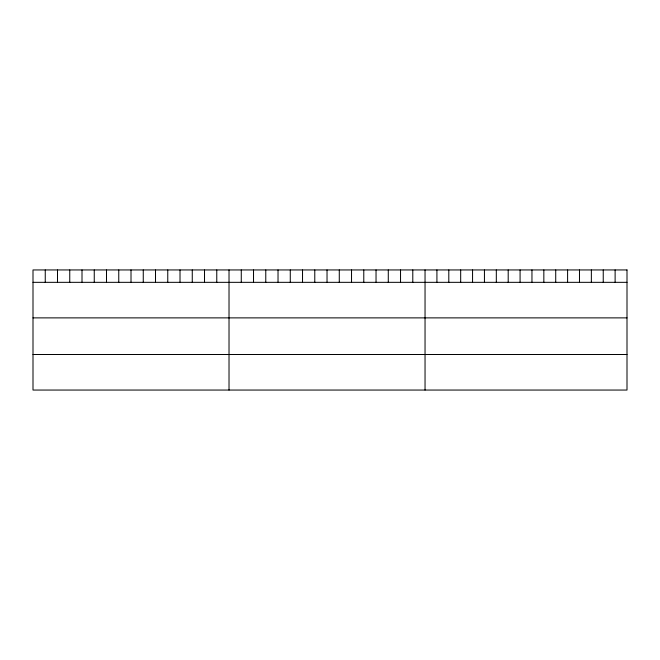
<?xml version="1.0" encoding="UTF-8"?>
<svg xmlns="http://www.w3.org/2000/svg" width="660" height="660" viewBox="0 0 660 660"><rect width="100%" height="100%" fill="white"/><g stroke="black" fill="none" stroke-linecap="round" stroke-linejoin="round"><path stroke-width="0.99" d="M33 282.332L627 282.332M33 317.881L627 317.881M33 354.502L627 354.502M615.12 269.948L615.12 282.332M603.24 269.948L603.24 282.332M591.36 269.948L591.36 282.332M579.48 269.948L579.48 282.332M567.6 269.948L567.6 282.332M555.72 269.948L555.72 282.332M543.84 269.948L543.84 282.332M531.96 269.948L531.96 282.332M520.08 269.948L520.08 282.332M508.2 269.948L508.2 282.332M496.32 269.948L496.32 282.332M484.44 269.948L484.44 282.332M472.56 269.948L472.56 282.332M460.68 269.948L460.68 282.332M448.8 269.948L448.8 282.332M436.92 269.948L436.92 282.332M425.04 269.948L425.04 390.052M412.789 269.948L412.789 282.332M400.537 269.948L400.537 282.332M388.286 269.948L388.286 282.332M376.035 269.948L376.035 282.332M363.784 269.948L363.784 282.332M351.533 269.948L351.533 282.332M339.281 269.948L339.281 282.332M327.03 269.948L327.03 282.332M314.779 269.948L314.779 282.332M302.527 269.948L302.527 282.332M290.276 269.948L290.276 282.332M278.025 269.948L278.025 282.332M265.774 269.948L265.774 282.332M253.523 269.948L253.523 282.332M241.271 269.948L241.271 282.332M229.02 269.948L229.02 390.052M216.769 269.948L216.769 282.332M204.517 269.948L204.517 282.332M192.266 269.948L192.266 282.332M180.015 269.948L180.015 282.332M167.764 269.948L167.764 282.332M155.512 269.948L155.512 282.332M143.261 269.948L143.261 282.332M131.01 269.948L131.01 282.332M118.759 269.948L118.759 282.332M106.507 269.948L106.507 282.332M94.256 269.948L94.256 282.332M82.005 269.948L82.005 282.332M69.754 269.948L69.754 282.332M57.502 269.948L57.502 282.332M45.251 269.948L45.251 282.332M627 269.948L33 269.948L33 390.052L627 390.052L627 269.948"/></g></svg>
